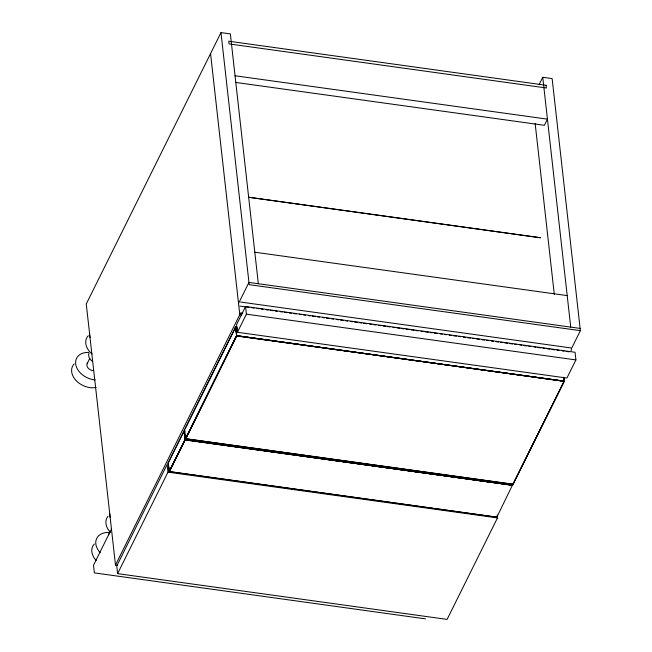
<?xml version="1.0" encoding="UTF-8"?>
<svg xmlns="http://www.w3.org/2000/svg" width="652" height="652" viewBox="0 0 652 652"><rect width="100%" height="100%" fill="white"/><g stroke="black" fill="none" stroke-linecap="round" stroke-linejoin="round"><path stroke-width="0.98" d="M512.879 484.363L564.2 381.11L236.668 335.625L185.364 438.682L513.222 484.224M168.803 461.795L184.182 430.891L185.152 439.921L169.292 471.828L168.24 462.692L168.501 465.031M184.149 430.907L185.111 440.018L512.684 485.194L185.184 439.595L169.039 471.559M184.606 430.23L184.557 429.823L184.826 432.137M168.167 463.091L168.281 463.116M512.48 485.047L496.865 517.158M237.075 328.323L236.7 326.685L236.105 326.456L235.519 327.117L236.725 336.041L564.273 381.159M235.828 327.043L236.725 336.041L185.649 438.926L185.388 438.6M564.086 381.086L564.143 381.493M236.48 335.698L564.167 381.404L563.662 377.272M564.094 381.192L512.937 484.379M571.087 350.727L571.519 348.575M184.475 429.855L235.812 326.962M169.153 471.755L168.102 462.887L184.035 430.915L184.989 439.986M496.767 517.142L169.064 471.469M258.339 283.726L230.36 33.904L220.979 32.6L86.26 303.987L115.494 565.064L117.376 565.325M87.107 363.783L89.65 358.657M111.468 529.057L93.505 565.243L94.361 572.888L425.52 618.878M238.534 303.408L248.958 282.422L580.109 328.412M115.494 565.064L240.694 312.854L242.707 313.131M245.551 306.513L236.554 324.631L237.409 332.284L566.914 378.046L575.912 359.92L575.056 352.267L245.551 306.513L246.407 314.158L237.409 332.284M185.127 428.918L235.47 327.092M237.246 329.798L236.342 326.962L235.03 328.681L234.981 328.225M117.605 573.638L167.988 472.146L167.124 464.493L116.749 565.985L117.605 573.638L447.101 619.4L497.484 517.908L497.166 515.039M185.608 438.943L236.578 335.731L564.265 381.241M235.274 327.638L235.714 326.864L236.554 335.886L185.69 438.861M539.131 84.589L542.749 77.286L552.138 78.59L580.361 330.662L571.739 348.038L240.588 302.047M563.841 377.345L564.273 381.306L513.1 484.314L185.364 438.682M184.1 430.98L184.989 439.79L169.21 471.771L168.713 466.938M184.638 429.921L185.47 438.772M512.448 485.373L184.875 439.668M235.046 75.762L547.436 119.153L544.387 125.298L236.024 82.478M248.379 197.189L540.459 237.719M248.493 197.23L540.467 237.776M254.81 252.218L567.199 295.6M580.361 330.662L249.211 284.671L220.979 32.6M239.936 306.106L248.999 307.361M252.014 307.785L254.027 308.062M257.051 308.477L259.064 308.763M261.077 309.04L263.09 309.317M266.106 309.741L268.119 310.018M270.132 310.295L273.155 310.719M275.168 310.996L277.182 311.273M280.205 311.697L282.218 311.974M284.231 312.251L287.247 312.675M289.26 312.952L291.273 313.229M293.286 313.514L296.31 313.93M299.325 314.354L301.338 314.631M303.351 314.908L305.364 315.193M308.388 315.609L310.401 315.886M312.414 316.171L315.429 316.587M317.442 316.864L319.456 317.149M322.479 317.565L324.492 317.842M326.505 318.127L329.521 318.543M331.534 318.828L333.547 319.105M336.571 319.521L338.584 319.806M340.597 320.083L343.612 320.499M345.625 320.784L347.638 321.061M350.662 321.477L352.675 321.762M354.688 322.039L357.703 322.455M359.717 322.74L361.73 323.017M363.743 323.294L366.766 323.718M369.782 324.134L371.795 324.419M373.808 324.696L375.821 324.973M378.845 325.397L380.858 325.674M382.871 325.951L385.886 326.375M387.899 326.652L389.912 326.929M392.936 327.353L394.949 327.63M396.962 327.907L399.978 328.331M401.991 328.608L404.004 328.885M406.017 329.17L409.04 329.586M411.053 329.871L414.077 330.287M416.09 330.564L418.103 330.849M421.119 331.265L423.132 331.542M425.145 331.827L428.168 332.243M430.181 332.52L432.194 332.805M434.208 333.082L437.223 333.498M440.247 333.922L442.26 334.199M444.273 334.484L446.286 334.761M449.301 335.177L451.314 335.462M453.327 335.739L456.351 336.155M458.364 336.44L460.377 336.717M463.393 337.133L465.406 337.418M467.419 337.695L470.442 338.111M472.456 338.396L474.469 338.673M476.482 338.95L479.497 339.374M481.51 339.651L484.534 340.075M486.547 340.352L488.56 340.629M491.575 341.053L493.588 341.33M495.601 341.607L498.625 342.031M500.638 342.308L502.651 342.585M504.664 342.87L507.68 343.286M509.693 343.563L512.716 343.987M514.73 344.264L516.743 344.541M519.758 344.965L521.771 345.242M523.784 345.527L526.808 345.943M528.821 346.22L530.834 346.505M533.849 346.921L535.862 347.198M537.876 347.483L540.899 347.899M542.912 348.176L544.925 348.461M546.938 348.738L549.962 349.154M551.975 349.439L554.991 349.855M557.004 350.14L559.017 350.417M562.04 350.833L564.053 351.118M566.066 351.395L569.082 351.811M246.407 314.158L575.912 359.92M241.81 314.94L239.797 314.663L210.555 53.586M167.988 472.146L497.484 517.908M512.586 485.178L185.07 439.701L169.365 471.738M169.153 471.649L496.669 517.166M542.749 77.286L570.728 327.108M535.162 123.562L554.306 294.492M185.038 434.045L185.461 437.867M95.143 379.888A17.58 12.665 26.4 0 1 75.909 365.291A17.58 12.665 26.4 0 1 88.615 352.398M96.17 387.435A17.58 12.665 26.4 0 1 76.064 380.499A17.58 12.665 26.4 0 1 74.157 363.93M93.513 370.638A5.713 4.116 26.4 0 1 87.873 367.728A5.713 4.116 26.4 0 1 87.71 362.887M92.494 361.428A8.786 6.333 26.4 0 1 88.99 353.107M92.038 353.995A17.58 12.665 26.4 0 1 88.273 335.69M90.041 337.345A17.58 12.665 26.4 0 1 89.642 333.816M100.155 552.619A17.58 12.665 26.4 0 1 108.778 532.448M110.286 532.219A17.58 12.665 26.4 0 1 107.89 516.376M96.203 560.524A17.58 12.665 26.4 0 1 94.328 543.988M110.204 517.395A17.58 12.665 26.4 0 1 109.805 513.874M108.786 534.787A8.786 6.333 26.4 0 1 110.058 531.771M546.091 85.282L228.73 41.206L229.039 43.912L546.392 87.987L546.091 85.282"/></g></svg>
